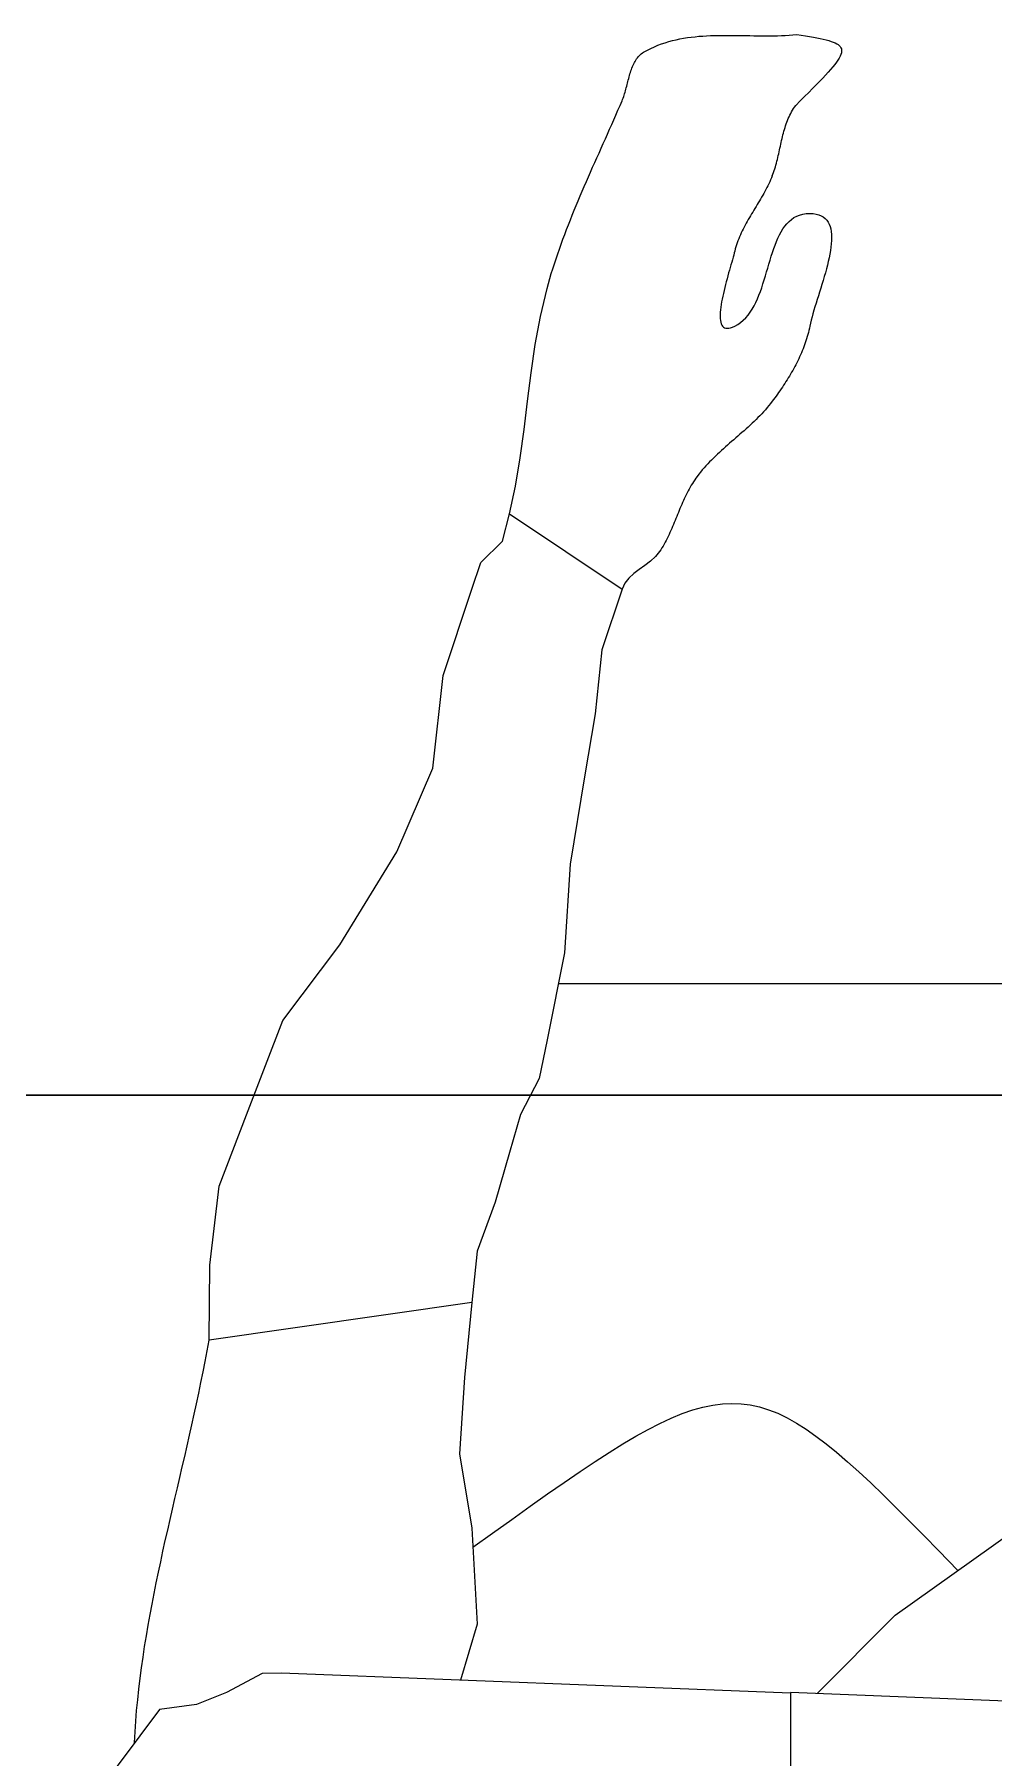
# Model space of a CAD drawing. Header units: millimetres. Extents: x -155 to 94595, y -3153 to 63413.
# Drawn here: x 88777.6 to 89044.5, y 35932.7 to 36412.2 of the extents above; entities that cross this region are included whole.
import ezdxf

# ---------------------------------------------------------------- set-up
doc = ezdxf.new("R2010")
doc.units = ezdxf.units.MM
doc.layers.add('int', color=185, linetype='Continuous')

msp = doc.modelspace()

# ---------------------------------------------------------------- linework, layer by layer
at = {"layer": 'int'}
for p, q in [((88948.175, 36407.81), (88949.14, 36408.295)), ((88949.14, 36408.295), (88950.116, 36408.742)), ((88950.116, 36408.742), (88951.101, 36409.151)), ((88951.101, 36409.151), (88952.097, 36409.525)), ((88952.097, 36409.525), (88953.101, 36409.864)), ((88953.101, 36409.864), (88954.115, 36410.171)), ((88954.115, 36410.171), (88955.136, 36410.447)), ((88955.136, 36410.447), (88956.166, 36410.693)), ((88956.166, 36410.693), (88957.203, 36410.911)), ((88957.203, 36410.911), (88958.248, 36411.103)), ((88958.248, 36411.103), (88959.299, 36411.27)), ((88959.299, 36411.27), (88960.356, 36411.414)), ((88960.356, 36411.414), (88961.419, 36411.535)), ((88961.419, 36411.535), (88962.488, 36411.637)), ((88962.488, 36411.637), (88963.562, 36411.72)), ((88963.562, 36411.72), (88964.64, 36411.786)), ((88964.64, 36411.786), (88965.723, 36411.836)), ((88965.723, 36411.836), (88966.809, 36411.873)), ((88966.809, 36411.873), (88967.898, 36411.897)), ((88967.898, 36411.897), (88968.991, 36411.91)), ((88968.991, 36411.91), (88970.086, 36411.913)), ((88970.086, 36411.913), (88971.183, 36411.909)), ((88971.183, 36411.909), (88972.282, 36411.899)), ((88972.282, 36411.899), (88973.382, 36411.884)), ((88973.382, 36411.884), (88974.483, 36411.866)), ((88974.483, 36411.866), (88975.584, 36411.846)), ((88975.584, 36411.846), (88976.686, 36411.827)), ((88976.686, 36411.827), (88977.787, 36411.809)), ((88977.787, 36411.809), (88978.887, 36411.794)), ((88978.887, 36411.794), (88979.986, 36411.784)), ((88979.986, 36411.784), (88981.083, 36411.78)), ((88981.083, 36411.78), (88982.178, 36411.783)), ((88982.178, 36411.783), (88983.27, 36411.796)), ((88983.27, 36411.796), (88984.36, 36411.82)), ((88984.36, 36411.82), (88985.446, 36411.857)), ((88985.446, 36411.857), (88986.529, 36411.907)), ((88986.529, 36411.907), (88987.607, 36411.973)), ((88987.607, 36411.973), (88988.681, 36412.056)), ((88988.681, 36412.056), (88989.749, 36412.158)), ((88989.749, 36412.158), (88991, 36411.949)), ((88991, 36411.949), (88992.185, 36411.749)), ((88992.185, 36411.749), (88993.304, 36411.556)), ((88993.304, 36411.556), (88994.357, 36411.369)), ((88994.357, 36411.369), (88995.344, 36411.184)), ((88995.344, 36411.184), (88996.265, 36411)), ((88996.265, 36411), (88997.12, 36410.815)), ((88997.12, 36410.815), (88997.909, 36410.627)), ((88997.909, 36410.627), (88998.632, 36410.434)), ((88998.632, 36410.434), (88999.289, 36410.234)), ((88999.289, 36410.234), (88999.879, 36410.025)), ((88999.879, 36410.025), (89000.404, 36409.805)), ((89000.404, 36409.805), (89000.862, 36409.572)), ((89000.862, 36409.572), (89001.255, 36409.324)), ((89001.255, 36409.324), (89001.58, 36409.059)), ((89001.58, 36409.059), (89001.84, 36408.775)), ((89001.84, 36408.775), (89002.034, 36408.47)), ((89002.034, 36408.47), (89002.161, 36408.142)), ((89002.161, 36408.142), (89002.221, 36407.789)), ((88944.023, 36403.202), (88944.186, 36403.584)), ((88944.186, 36403.584), (88944.359, 36403.957)), ((88944.359, 36403.957), (88944.541, 36404.321)), ((88944.541, 36404.321), (88944.735, 36404.674)), ((88944.735, 36404.674), (88944.94, 36405.015)), ((88944.94, 36405.015), (88945.158, 36405.345)), ((88945.158, 36405.345), (88945.388, 36405.662)), ((88945.388, 36405.662), (88945.633, 36405.965)), ((88945.633, 36405.965), (88945.892, 36406.254)), ((88945.892, 36406.254), (88946.166, 36406.528)), ((88946.166, 36406.528), (88946.456, 36406.786)), ((88946.456, 36406.786), (88946.763, 36407.027)), ((88946.763, 36407.027), (88947.088, 36407.251)), ((88947.088, 36407.251), (88947.431, 36407.456)), ((88947.431, 36407.456), (88947.793, 36407.643)), ((88947.793, 36407.643), (88948.175, 36407.81)), ((89000.314, 36403.824), (88999.776, 36403.155)), ((89000.786, 36404.449), (89000.314, 36403.824)), ((89001.19, 36405.033), (89000.786, 36404.449)), ((89001.528, 36405.578), (89001.19, 36405.033)), ((89001.8, 36406.086), (89001.528, 36405.578)), ((89002.005, 36406.559), (89001.8, 36406.086)), ((89002.144, 36407), (89002.005, 36406.559)), ((89002.216, 36407.409), (89002.144, 36407)), ((89002.221, 36407.789), (89002.216, 36407.409)), ((88942.518, 36398.195), (88942.628, 36398.625)), ((88942.628, 36398.625), (88942.738, 36399.055)), ((88942.738, 36399.055), (88942.849, 36399.485)), ((88942.849, 36399.485), (88942.962, 36399.913)), ((88942.962, 36399.913), (88943.078, 36400.339)), ((88943.078, 36400.339), (88943.197, 36400.763)), ((88943.197, 36400.763), (88943.32, 36401.183)), ((88943.32, 36401.183), (88943.448, 36401.598)), ((88943.448, 36401.598), (88943.581, 36402.009)), ((88943.581, 36402.009), (88943.721, 36402.413)), ((88943.721, 36402.413), (88943.868, 36402.811)), ((88943.868, 36402.811), (88944.023, 36403.202)), ((88996.087, 36399.1), (88995.148, 36398.131)), ((88996.958, 36400.013), (88996.087, 36399.1)), ((88997.763, 36400.873), (88996.958, 36400.013)), ((88998.501, 36401.682), (88997.763, 36400.873)), ((88999.172, 36402.442), (88998.501, 36401.682)), ((88999.776, 36403.155), (88999.172, 36402.442)), ((88940.55, 36392.376), (88941.121, 36393.702)), ((88941.121, 36393.702), (88941.276, 36394.078)), ((88941.276, 36394.078), (88941.423, 36394.464)), ((88941.423, 36394.464), (88941.564, 36394.857)), ((88941.564, 36394.857), (88941.697, 36395.257)), ((88941.697, 36395.257), (88941.826, 36395.664)), ((88941.826, 36395.664), (88941.949, 36396.076)), ((88941.949, 36396.076), (88942.068, 36396.493)), ((88942.068, 36396.493), (88942.184, 36396.914)), ((88942.184, 36396.914), (88942.297, 36397.339)), ((88942.297, 36397.339), (88942.408, 36397.766)), ((88942.408, 36397.766), (88942.518, 36398.195)), ((88990.726, 36393.669), (88989.454, 36392.396)), ((88991.932, 36394.877), (88990.726, 36393.669)), ((88993.071, 36396.022), (88991.932, 36394.877)), ((88994.143, 36397.106), (88993.071, 36396.022)), ((88995.148, 36398.131), (88994.143, 36397.106)), ((88938.815, 36388.406), (88939.397, 36389.728)), ((88939.397, 36389.728), (88939.975, 36391.052)), ((88939.975, 36391.052), (88940.55, 36392.376)), ((88987.378, 36388.742), (88987.59, 36389.222)), ((88987.59, 36389.222), (88987.814, 36389.696)), ((88987.814, 36389.696), (88988.051, 36390.163)), ((88988.051, 36390.163), (88988.301, 36390.624)), ((88988.301, 36390.624), (88988.566, 36391.078)), ((88988.566, 36391.078), (88988.846, 36391.525)), ((88988.846, 36391.525), (88989.141, 36391.964)), ((88989.141, 36391.964), (88989.454, 36392.396)), ((88936.466, 36383.122), (88937.056, 36384.442)), ((88937.056, 36384.442), (88937.644, 36385.763)), ((88937.644, 36385.763), (88938.231, 36387.084)), ((88938.231, 36387.084), (88938.815, 36388.406)), ((88985.771, 36383.697), (88985.901, 36384.217)), ((88985.901, 36384.217), (88986.036, 36384.734)), ((88986.036, 36384.734), (88986.176, 36385.248)), ((88986.176, 36385.248), (88986.323, 36385.76)), ((88986.323, 36385.76), (88986.477, 36386.268)), ((88986.477, 36386.268), (88986.639, 36386.772)), ((88986.639, 36386.772), (88986.809, 36387.271)), ((88986.809, 36387.271), (88986.988, 36387.767)), ((88986.988, 36387.767), (88987.178, 36388.257)), ((88987.178, 36388.257), (88987.378, 36388.742)), ((88934.694, 36379.16), (88935.285, 36380.481)), ((88935.285, 36380.481), (88935.875, 36381.801)), ((88935.875, 36381.801), (88936.466, 36383.122)), ((88984.709, 36378.962), (88984.826, 36379.489)), ((88984.826, 36379.489), (88984.942, 36380.016)), ((88984.942, 36380.016), (88985.057, 36380.544)), ((88985.057, 36380.544), (88985.172, 36381.072)), ((88985.172, 36381.072), (88985.288, 36381.599)), ((88985.288, 36381.599), (88985.405, 36382.126)), ((88985.405, 36382.126), (88985.524, 36382.651)), ((88985.524, 36382.651), (88985.646, 36383.175)), ((88985.646, 36383.175), (88985.771, 36383.697)), ((88932.344, 36373.873), (88932.929, 36375.196)), ((88932.929, 36375.196), (88933.516, 36376.518)), ((88933.516, 36376.518), (88934.104, 36377.839)), ((88934.104, 36377.839), (88934.694, 36379.16)), ((88983.467, 36374.298), (88983.63, 36374.805)), ((88983.63, 36374.805), (88983.785, 36375.315)), ((88983.785, 36375.315), (88983.933, 36375.829)), ((88983.933, 36375.829), (88984.075, 36376.346)), ((88984.075, 36376.346), (88984.21, 36376.865)), ((88984.21, 36376.865), (88984.341, 36377.387)), ((88984.341, 36377.387), (88984.467, 36377.91)), ((88984.467, 36377.91), (88984.589, 36378.435)), ((88984.589, 36378.435), (88984.709, 36378.962)), ((88930.036, 36368.569), (88930.608, 36369.897)), ((88930.608, 36369.897), (88931.183, 36371.223)), ((88931.183, 36371.223), (88931.762, 36372.549)), ((88931.762, 36372.549), (88932.344, 36373.873)), ((88981.686, 36370.07), (88981.414, 36369.534)), ((88981.951, 36370.609), (88981.686, 36370.07)), ((88982.208, 36371.151), (88981.951, 36370.609)), ((88982.456, 36371.697), (88982.208, 36371.151)), ((88982.694, 36372.247), (88982.456, 36371.697)), ((88982.922, 36372.801), (88982.694, 36372.247)), ((88982.922, 36372.801), (88983.114, 36373.296)), ((88983.114, 36373.296), (88983.295, 36373.795)), ((88983.295, 36373.795), (88983.467, 36374.298)), ((88928.352, 36364.574), (88928.908, 36365.908)), ((88928.908, 36365.908), (88929.47, 36367.239)), ((88929.47, 36367.239), (88930.036, 36368.569)), ((88979.038, 36365.333), (88978.727, 36364.814)), ((88979.348, 36365.853), (88979.038, 36365.333)), ((88979.655, 36366.373), (88979.348, 36365.853)), ((88979.96, 36366.895), (88979.655, 36366.373)), ((88980.26, 36367.419), (88979.96, 36366.895)), ((88980.557, 36367.944), (88980.26, 36367.419)), ((88980.848, 36368.472), (88980.557, 36367.944)), ((88981.134, 36369.002), (88980.848, 36368.472)), ((88981.414, 36369.534), (88981.134, 36369.002)), ((88926.193, 36359.218), (88926.722, 36360.561)), ((88926.722, 36360.561), (88927.258, 36361.901)), ((88927.258, 36361.901), (88927.802, 36363.239)), ((88927.802, 36363.239), (88928.352, 36364.574)), ((88975.959, 36360.137), (88975.667, 36359.611)), ((88976.255, 36360.661), (88975.959, 36360.137)), ((88976.556, 36361.183), (88976.255, 36360.661)), ((88976.861, 36361.703), (88976.556, 36361.183)), ((88977.168, 36362.223), (88976.861, 36361.703)), ((88977.478, 36362.742), (88977.168, 36362.223)), ((88977.789, 36363.26), (88977.478, 36362.742)), ((88978.102, 36363.778), (88977.789, 36363.26)), ((88978.414, 36364.296), (88978.102, 36363.778)), ((88978.727, 36364.814), (88978.414, 36364.296)), ((88986.972, 36359.511), (88987.587, 36360.139)), ((88987.587, 36360.139), (88988.248, 36360.698)), ((88988.248, 36360.698), (88988.958, 36361.184)), ((88988.958, 36361.184), (88989.721, 36361.592)), ((88989.721, 36361.592), (88990.541, 36361.917)), ((88990.541, 36361.917), (88991.421, 36362.155)), ((88991.421, 36362.155), (88992.363, 36362.301)), ((88992.363, 36362.301), (88993.372, 36362.351)), ((88993.372, 36362.351), (88994.292, 36362.31)), ((88994.292, 36362.31), (88995.124, 36362.189)), ((88995.124, 36362.189), (88995.872, 36361.992)), ((88995.872, 36361.992), (88996.538, 36361.721)), ((88996.538, 36361.721), (88997.127, 36361.379)), ((88997.127, 36361.379), (88997.64, 36360.971)), ((88997.64, 36360.971), (88998.081, 36360.499)), ((88998.081, 36360.499), (88998.455, 36359.966)), ((88924.656, 36355.172), (88925.159, 36356.523)), ((88925.159, 36356.523), (88925.672, 36357.872)), ((88925.672, 36357.872), (88926.193, 36359.218)), ((88973.591, 36355.305), (88973.373, 36354.75)), ((88973.819, 36355.856), (88973.591, 36355.305)), ((88974.058, 36356.402), (88973.819, 36355.856)), ((88974.306, 36356.945), (88974.058, 36356.402)), ((88974.563, 36357.484), (88974.306, 36356.945)), ((88974.828, 36358.02), (88974.563, 36357.484)), ((88975.101, 36358.553), (88974.828, 36358.02)), ((88975.381, 36359.083), (88975.101, 36358.553)), ((88975.667, 36359.611), (88975.381, 36359.083)), ((88984.069, 36354.555), (88984.477, 36355.499)), ((88984.477, 36355.499), (88984.91, 36356.403)), ((88984.91, 36356.403), (88985.373, 36357.26)), ((88985.373, 36357.26), (88985.869, 36358.067)), ((88985.869, 36358.067), (88986.401, 36358.819)), ((88986.401, 36358.819), (88986.972, 36359.511)), ((88998.455, 36359.966), (88998.762, 36359.376)), ((88998.762, 36359.376), (88999.008, 36358.732)), ((88999.008, 36358.732), (88999.194, 36358.037)), ((88999.194, 36358.037), (88999.325, 36357.295)), ((88999.325, 36357.295), (88999.403, 36356.508)), ((88999.403, 36356.508), (88999.431, 36355.679)), ((88999.431, 36355.679), (88999.414, 36354.813)), ((88922.741, 36349.731), (88923.204, 36351.097)), ((88923.204, 36351.097), (88923.678, 36352.459)), ((88923.678, 36352.459), (88924.162, 36353.817)), ((88924.162, 36353.817), (88924.656, 36355.172)), ((88972.175, 36350.77), (88972.003, 36350.146)), ((88972.332, 36351.356), (88972.175, 36350.77)), ((88972.472, 36351.901), (88972.332, 36351.356)), ((88972.625, 36352.481), (88972.472, 36351.901)), ((88972.792, 36353.056), (88972.625, 36352.481)), ((88972.973, 36353.626), (88972.792, 36353.056)), ((88973.167, 36354.19), (88972.973, 36353.626)), ((88973.373, 36354.75), (88973.167, 36354.19)), ((88982.632, 36350.457), (88982.969, 36351.52)), ((88982.969, 36351.52), (88983.318, 36352.561)), ((88983.318, 36352.561), (88983.684, 36353.574)), ((88983.684, 36353.574), (88984.069, 36354.555)), ((88998.943, 36351.032), (88998.742, 36350.024)), ((88999.114, 36352.018), (88998.943, 36351.032)), ((88999.252, 36352.979), (88999.114, 36352.018)), ((88999.353, 36353.912), (88999.252, 36352.979)), ((88999.414, 36354.813), (88999.353, 36353.912)), ((88921.423, 36345.61), (88921.85, 36346.988)), ((88921.85, 36346.988), (88922.29, 36348.362)), ((88922.29, 36348.362), (88922.741, 36349.731)), ((88970.767, 36345.788), (88970.545, 36344.992)), ((88970.988, 36346.57), (88970.767, 36345.788)), ((88971.205, 36347.334), (88970.988, 36346.57)), ((88971.417, 36348.078), (88971.205, 36347.334)), ((88971.622, 36348.796), (88971.417, 36348.078)), ((88971.818, 36349.487), (88971.622, 36348.796)), ((88972.003, 36350.146), (88971.818, 36349.487)), ((88981.016, 36344.959), (88981.341, 36346.067)), ((88981.341, 36346.067), (88981.661, 36347.176)), ((88981.661, 36347.176), (88981.981, 36348.28)), ((88981.981, 36348.28), (88982.303, 36349.375)), ((88982.303, 36349.375), (88982.632, 36350.457)), ((88997.696, 36345.838), (88997.39, 36344.769)), ((88997.987, 36346.901), (88997.696, 36345.838)), ((88998.26, 36347.956), (88997.987, 36346.901)), ((88998.513, 36348.998), (88998.26, 36347.956)), ((88998.742, 36350.024), (88998.513, 36348.998)), ((88918.38, 36333.726), (88920.22, 36341.451)), ((88920.22, 36341.451), (88920.607, 36342.842)), ((88920.607, 36342.842), (88921.008, 36344.228)), ((88921.008, 36344.228), (88921.423, 36345.61)), ((88969.487, 36340.914), (88969.299, 36340.103)), ((88969.685, 36341.731), (88969.487, 36340.914)), ((88969.892, 36342.551), (88969.685, 36341.731)), ((88970.106, 36343.37), (88969.892, 36342.551)), ((88970.324, 36344.184), (88970.106, 36343.37)), ((88970.545, 36344.992), (88970.324, 36344.184)), ((88979.604, 36340.619), (88979.981, 36341.681)), ((88979.981, 36341.681), (88980.339, 36342.761)), ((88980.339, 36342.761), (88980.683, 36343.855)), ((88980.683, 36343.855), (88981.016, 36344.959)), ((88996.418, 36341.559), (88996.086, 36340.499)), ((88996.748, 36342.626), (88996.418, 36341.559)), ((88997.073, 36343.697), (88996.748, 36342.626)), ((88997.39, 36344.769), (88997.073, 36343.697)), ((88968.591, 36336.261), (88968.508, 36335.559)), ((88968.695, 36336.99), (88968.591, 36336.261)), ((88968.82, 36337.742), (88968.695, 36336.99)), ((88968.964, 36338.514), (88968.82, 36337.742)), ((88969.125, 36339.302), (88968.964, 36338.514)), ((88969.299, 36340.103), (88969.125, 36339.302)), ((88977.338, 36335.75), (88977.854, 36336.649)), ((88977.854, 36336.649), (88978.335, 36337.591)), ((88978.335, 36337.591), (88978.785, 36338.569)), ((88978.785, 36338.569), (88979.207, 36339.58)), ((88979.207, 36339.58), (88979.604, 36340.619)), ((88994.805, 36336.395), (88994.513, 36335.419)), ((88995.112, 36337.395), (88994.805, 36336.395)), ((88995.43, 36338.414), (88995.112, 36337.395)), ((88995.756, 36339.45), (88995.43, 36338.414)), ((88996.086, 36340.499), (88995.756, 36339.45)), ((88916.956, 36325.914), (88918.38, 36333.726)), ((88968.42, 36334.248), (88968.417, 36333.646)), ((88968.417, 36333.646), (88968.445, 36333.084)), ((88968.451, 36334.887), (88968.42, 36334.248)), ((88968.445, 36333.084), (88968.505, 36332.567)), ((88968.508, 36335.559), (88968.451, 36334.887)), ((88968.505, 36332.567), (88968.599, 36332.096)), ((88968.599, 36332.096), (88968.73, 36331.675)), ((88968.73, 36331.675), (88968.899, 36331.309)), ((88968.899, 36331.309), (88969.108, 36331)), ((88972.472, 36331), (88973.325, 36331.48)), ((88973.325, 36331.48), (88974.12, 36332.034)), ((88974.12, 36332.034), (88974.86, 36332.657)), ((88974.86, 36332.657), (88975.548, 36333.345)), ((88975.548, 36333.345), (88976.189, 36334.093)), ((88976.189, 36334.093), (88976.784, 36334.896)), ((88976.784, 36334.896), (88977.338, 36335.75)), ((88993.547, 36331.812), (88993.372, 36331)), ((88993.751, 36332.663), (88993.547, 36331.812)), ((88993.982, 36333.55), (88993.751, 36332.663)), ((88994.237, 36334.47), (88993.982, 36333.55)), ((88994.513, 36335.419), (88994.237, 36334.47)), ((88969.108, 36331), (88969.36, 36330.751)), ((88969.36, 36330.751), (88969.656, 36330.567)), ((88969.656, 36330.567), (88969.998, 36330.45)), ((88969.998, 36330.45), (88970.389, 36330.405)), ((88970.389, 36330.405), (88970.829, 36330.434)), ((88970.829, 36330.434), (88971.322, 36330.54)), ((88971.322, 36330.54), (88971.869, 36330.728)), ((88971.869, 36330.728), (88972.472, 36331)), ((88992.298, 36326.932), (88992.106, 36326.362)), ((88992.48, 36327.505), (88992.298, 36326.932)), ((88992.653, 36328.08), (88992.48, 36327.505)), ((88992.817, 36328.659), (88992.653, 36328.08)), ((88992.971, 36329.24), (88992.817, 36328.659)), ((88993.115, 36329.824), (88992.971, 36329.24)), ((88993.249, 36330.411), (88993.115, 36329.824)), ((88993.372, 36331), (88993.249, 36330.411)), ((88915.817, 36318.043), (88916.956, 36325.914)), ((88990.277, 36321.905), (88990.014, 36321.361)), ((88990.532, 36322.452), (88990.277, 36321.905)), ((88990.781, 36323.002), (88990.532, 36322.452)), ((88991.021, 36323.555), (88990.781, 36323.002)), ((88991.255, 36324.111), (88991.021, 36323.555)), ((88991.48, 36324.67), (88991.255, 36324.111)), ((88991.697, 36325.231), (88991.48, 36324.67)), ((88991.906, 36325.795), (88991.697, 36325.231)), ((88992.106, 36326.362), (88991.906, 36325.795)), ((88914.831, 36310.14), (88915.817, 36318.043)), ((88987.688, 36317.107), (88987.373, 36316.588)), ((88987.999, 36317.629), (88987.688, 36317.107)), ((88988.304, 36318.153), (88987.999, 36317.629)), ((88988.604, 36318.681), (88988.304, 36318.153)), ((88988.898, 36319.211), (88988.604, 36318.681)), ((88989.186, 36319.744), (88988.898, 36319.211)), ((88989.469, 36320.28), (88989.186, 36319.744)), ((88989.745, 36320.819), (88989.469, 36320.28)), ((88990.014, 36321.361), (88989.745, 36320.819)), ((88984.697, 36312.538), (88984.347, 36312.045)), ((88985.044, 36313.035), (88984.697, 36312.538)), ((88985.388, 36313.534), (88985.044, 36313.035)), ((88985.729, 36314.036), (88985.388, 36313.534)), ((88986.066, 36314.54), (88985.729, 36314.036)), ((88986.399, 36315.048), (88986.066, 36314.54)), ((88986.728, 36315.558), (88986.399, 36315.048)), ((88987.052, 36316.072), (88986.728, 36315.558)), ((88987.373, 36316.588), (88987.052, 36316.072)), ((88913.865, 36302.232), (88914.831, 36310.14)), ((88981.008, 36307.752), (88980.503, 36307.189)), ((88981.503, 36308.325), (88981.008, 36307.752)), ((88981.987, 36308.906), (88981.503, 36308.325)), ((88982.46, 36309.498), (88981.987, 36308.906)), ((88982.922, 36310.1), (88982.46, 36309.498)), ((88983.282, 36310.582), (88982.922, 36310.1)), ((88983.639, 36311.067), (88983.282, 36310.582)), ((88983.994, 36311.554), (88983.639, 36311.067)), ((88984.347, 36312.045), (88983.994, 36311.554)), ((88976.188, 36302.926), (88975.623, 36302.416)), ((88976.748, 36303.44), (88976.188, 36302.926)), ((88977.304, 36303.959), (88976.748, 36303.44)), ((88977.854, 36304.482), (88977.304, 36303.959)), ((88978.399, 36305.01), (88977.854, 36304.482)), ((88978.936, 36305.544), (88978.399, 36305.01)), ((88979.467, 36306.085), (88978.936, 36305.544)), ((88979.989, 36306.633), (88979.467, 36306.085)), ((88980.503, 36307.189), (88979.989, 36306.633)), ((88912.787, 36294.346), (88913.865, 36302.232)), ((88970.46, 36297.895), (88969.889, 36297.39)), ((88971.033, 36298.397), (88970.46, 36297.895)), ((88971.608, 36298.899), (88971.033, 36298.397)), ((88972.184, 36299.399), (88971.608, 36298.899)), ((88972.76, 36299.899), (88972.184, 36299.399)), ((88973.336, 36300.4), (88972.76, 36299.899)), ((88973.91, 36300.901), (88973.336, 36300.4)), ((88974.484, 36301.404), (88973.91, 36300.901)), ((88975.055, 36301.909), (88974.484, 36301.404)), ((88975.623, 36302.416), (88975.055, 36301.909)), ((88911.466, 36286.509), (88912.787, 36294.346)), ((88965.477, 36293.213), (88964.954, 36292.666)), ((88966.007, 36293.754), (88965.477, 36293.213)), ((88966.545, 36294.288), (88966.007, 36293.754)), ((88967.089, 36294.817), (88966.545, 36294.288)), ((88967.64, 36295.34), (88967.089, 36294.817)), ((88968.195, 36295.858), (88967.64, 36295.34)), ((88968.756, 36296.372), (88968.195, 36295.858)), ((88969.321, 36296.883), (88968.756, 36296.372)), ((88969.889, 36297.39), (88969.321, 36296.883)), ((88961.325, 36288.223), (88960.995, 36287.725)), ((88961.667, 36288.715), (88961.325, 36288.223)), ((88962.021, 36289.199), (88961.667, 36288.715)), ((88962.483, 36289.801), (88962.021, 36289.199)), ((88962.956, 36290.392), (88962.483, 36289.801)), ((88963.441, 36290.974), (88962.956, 36290.392)), ((88963.936, 36291.546), (88963.441, 36290.974)), ((88964.44, 36292.11), (88963.936, 36291.546)), ((88964.954, 36292.666), (88964.44, 36292.11)), ((88909.77, 36278.749), (88911.466, 36286.509)), ((88958.694, 36283.536), (88958.44, 36282.992)), ((88958.954, 36284.076), (88958.694, 36283.536)), ((88959.221, 36284.612), (88958.954, 36284.076)), ((88959.495, 36285.143), (88959.221, 36284.612)), ((88959.777, 36285.67), (88959.495, 36285.143)), ((88960.067, 36286.192), (88959.777, 36285.67)), ((88960.366, 36286.709), (88960.067, 36286.192)), ((88960.675, 36287.22), (88960.366, 36286.709)), ((88960.995, 36287.725), (88960.675, 36287.22)), ((88907.873, 36271.162), (88909.77, 36278.749)), ((88909.77, 36278.749), (88941.121, 36257.848)), ((88956.776, 36279.119), (88956.547, 36278.56)), ((88957.005, 36279.677), (88956.776, 36279.119)), ((88957.237, 36280.234), (88957.005, 36279.677)), ((88957.47, 36280.79), (88957.237, 36280.234)), ((88957.707, 36281.344), (88957.47, 36280.79)), ((88957.947, 36281.896), (88957.707, 36281.344)), ((88958.191, 36282.445), (88957.947, 36281.896)), ((88958.44, 36282.992), (88958.191, 36282.445)), ((88954.68, 36274.108), (88954.433, 36273.56)), ((88954.923, 36274.659), (88954.68, 36274.108)), ((88955.162, 36275.213), (88954.923, 36274.659)), ((88955.397, 36275.768), (88955.162, 36275.213)), ((88955.63, 36276.325), (88955.397, 36275.768)), ((88955.861, 36276.883), (88955.63, 36276.325)), ((88956.09, 36277.441), (88955.861, 36276.883)), ((88956.319, 36278), (88956.09, 36277.441)), ((88956.547, 36278.56), (88956.319, 36278)), ((88901.787, 36265.25), (88907.873, 36271.162)), ((88952.215, 36269.31), (88951.898, 36268.801)), ((88952.521, 36269.824), (88952.215, 36269.31)), ((88952.818, 36270.344), (88952.521, 36269.824)), ((88953.106, 36270.869), (88952.818, 36270.344)), ((88953.385, 36271.399), (88953.106, 36270.869)), ((88953.657, 36271.934), (88953.385, 36271.399)), ((88953.922, 36272.472), (88953.657, 36271.934)), ((88954.18, 36273.014), (88953.922, 36272.472)), ((88954.433, 36273.56), (88954.18, 36273.014)), ((88899.32, 36257.848), (88901.787, 36265.25)), ((88947.478, 36264.439), (88945.913, 36263.315)), ((88949.005, 36265.6), (88947.478, 36264.439)), ((88950.4, 36266.864), (88949.005, 36265.6)), ((88951.571, 36268.298), (88950.4, 36266.864)), ((88951.898, 36268.801), (88951.571, 36268.298)), ((88941.913, 36259.494), (88941.121, 36257.848)), ((88943.037, 36260.91), (88941.913, 36259.494)), ((88944.401, 36262.161), (88943.037, 36260.91)), ((88945.913, 36263.315), (88944.401, 36262.161)), ((88891.299, 36233.786), (88899.32, 36257.848)), ((88941.121, 36257.848), (88935.497, 36240.976)), ((88935.497, 36240.976), (88933.591, 36223.119)), ((88888.422, 36208.036), (88891.299, 36233.786)), ((88933.591, 36223.119), (88930.671, 36205.597)), ((88878.419, 36184.696), (88888.422, 36208.036)), ((88930.671, 36205.597), (88926.621, 36181.299)), ((88862.555, 36158.854), (88878.419, 36184.696)), ((88926.621, 36181.299), (88925.052, 36156.604)), ((88846.719, 36137.807), (88862.555, 36158.854)), ((88925.052, 36156.604), (88920.22, 36132.445)), ((89051.504, 36147.99), (88923.329, 36147.99)), ((88836.618, 36111.544), (88846.719, 36137.807)), ((88920.22, 36132.445), (88918.057, 36121.629)), ((88918.057, 36121.629), (88912.797, 36111.687)), ((91284.86, 36116.99), (88384.86, 36116.99)), ((88384.86, 36116.99), (91284.86, 36116.99)), ((88828.986, 36091.7), (88836.618, 36111.544)), ((88912.797, 36111.687), (88909.77, 36101.094)), ((88909.77, 36101.094), (88905.824, 36087.282)), ((88826.388, 36069.709), (88828.986, 36091.7)), ((88905.824, 36087.282), (88900.751, 36073.609)), ((88900.751, 36073.609), (88899.32, 36059.292)), ((88826.168, 36048.842), (88826.388, 36069.709)), ((88899.32, 36059.292), (88826.168, 36048.842)), ((88899.32, 36059.292), (88897.238, 36038.478)), ((88825.635, 36045.893), (88826.168, 36048.842)), ((88825.081, 36042.947), (88825.635, 36045.893)), ((88823.911, 36037.062), (88824.505, 36040.004)), ((88824.505, 36040.004), (88825.081, 36042.947)), ((88822.675, 36031.186), (88823.301, 36034.123)), ((88823.301, 36034.123), (88823.911, 36037.062)), ((88897.238, 36038.478), (88895.876, 36017.254)), ((88822.035, 36028.25), (88822.675, 36031.186)), ((88957.857, 36028.41), (88960.781, 36029.429)), ((88960.781, 36029.429), (88963.61, 36030.225)), ((88963.61, 36030.225), (88966.357, 36030.797)), ((88966.357, 36030.797), (88969.037, 36031.146)), ((88969.037, 36031.146), (88971.662, 36031.269)), ((88971.662, 36031.269), (88974.246, 36031.168)), ((88974.246, 36031.168), (88976.803, 36030.841)), ((88976.803, 36030.841), (88979.346, 36030.287)), ((88979.346, 36030.287), (88981.889, 36029.507)), ((88981.889, 36029.507), (88984.446, 36028.5)), ((88820.724, 36022.383), (88821.385, 36025.316)), ((88821.385, 36025.316), (88822.035, 36028.25)), ((88948.378, 36024.02), (88951.669, 36025.705)), ((88951.669, 36025.705), (88954.824, 36027.168)), ((88954.824, 36027.168), (88957.857, 36028.41)), ((88984.446, 36028.5), (88987.03, 36027.264)), ((88987.03, 36027.264), (88989.655, 36025.801)), ((88989.655, 36025.801), (88992.334, 36024.108)), ((88820.056, 36019.451), (88820.724, 36022.383)), ((88937.554, 36017.642), (88941.334, 36019.988)), ((88941.334, 36019.988), (88944.938, 36022.114)), ((88944.938, 36022.114), (88948.378, 36024.02)), ((88992.334, 36024.108), (88995.081, 36022.186)), ((88995.081, 36022.186), (88997.909, 36020.034)), ((88997.909, 36020.034), (89000.833, 36017.652)), ((88818.702, 36013.59), (88819.381, 36016.52)), ((88819.381, 36016.52), (88820.056, 36019.451)), ((88895.876, 36017.254), (88899.32, 35996.591)), ((88929.409, 36012.293), (88933.583, 36015.077)), ((88933.583, 36015.077), (88937.554, 36017.642)), ((89000.833, 36017.652), (89003.865, 36015.038)), ((89003.865, 36015.038), (89007.019, 36012.193)), ((88817.338, 36007.729), (88818.02, 36010.659)), ((88818.02, 36010.659), (88818.702, 36013.59)), ((88925.017, 36009.291), (88929.409, 36012.293)), ((89007.019, 36012.193), (89010.31, 36009.116)), ((88816.657, 36004.799), (88817.338, 36007.729)), ((88915.526, 36002.634), (88920.394, 36006.071)), ((88920.394, 36006.071), (88925.017, 36009.291)), ((89010.31, 36009.116), (89013.749, 36005.806)), ((89013.749, 36005.806), (89017.352, 36002.264)), ((88815.304, 35998.938), (88815.978, 36001.869)), ((88815.978, 36001.869), (88816.657, 36004.799)), ((88910.4, 35998.98), (88915.526, 36002.634)), ((89017.352, 36002.264), (89021.132, 35998.487)), ((88813.977, 35993.073), (88814.636, 35996.006)), ((88814.636, 35996.006), (88815.304, 35998.938)), ((88899.32, 35996.591), (88900.735, 35969.848)), ((88905.003, 35995.11), (88910.4, 35998.98)), ((89017.136, 35972.3), (89054.775, 35999.185)), ((89021.132, 35998.487), (89025.101, 35994.476)), ((88813.328, 35990.14), (88813.977, 35993.073)), ((88899.601, 35991.227), (88905.003, 35995.11)), ((89025.101, 35994.476), (89029.275, 35990.23)), ((88812.066, 35984.268), (88812.69, 35987.204)), ((88812.69, 35987.204), (88813.328, 35990.14)), ((89029.275, 35990.23), (89034.613, 35984.783)), ((88810.865, 35978.388), (88811.457, 35981.329)), ((88811.457, 35981.329), (88812.066, 35984.268)), ((88810.293, 35975.446), (88810.865, 35978.388)), ((88809.211, 35969.552), (88809.741, 35972.5)), ((88809.741, 35972.5), (88810.293, 35975.446)), ((88995.384, 35950.547), (89017.136, 35972.3)), ((89017.136, 35972.3), (89017.136, 35972.3)), ((88808.706, 35966.601), (88809.211, 35969.552)), ((88900.735, 35969.848), (88896.163, 35954.227)), ((88900.735, 35969.848), (88900.735, 35969.848)), ((88807.776, 35960.69), (88808.227, 35963.647)), ((88808.227, 35963.647), (88808.706, 35966.601)), ((88806.965, 35954.765), (88807.355, 35957.729)), ((88807.355, 35957.729), (88807.776, 35960.69)), ((88806.608, 35951.796), (88806.965, 35954.765)), ((88840.918, 35956.132), (88831.044, 35950.842)), ((88846.317, 35956.169), (88840.918, 35956.132)), ((88840.918, 35956.132), (88840.918, 35956.132)), ((88988.03, 35950.604), (88846.317, 35956.169)), ((88806.002, 35945.846), (88806.286, 35948.823)), ((88806.286, 35948.823), (88806.608, 35951.796)), ((88831.044, 35950.842), (88822.683, 35947.497)), ((88988.031, 35950.842), (88988.031, 35928.702)), ((89066.524, 35947.702), (88988.031, 35950.842)), ((88805.755, 35942.864), (88806.002, 35945.846)), ((88812.39, 35946.095), (88806.893, 35938.766)), ((88822.683, 35947.497), (88812.39, 35946.095)), ((88806.893, 35938.766), (88799.189, 35928.495)), ((88805.386, 35936.886), (88805.55, 35939.878)), ((88805.55, 35939.878), (88805.755, 35942.864)), ((88805.381, 35936.75), (88805.386, 35936.886))]:
    msp.add_line(p, q, dxfattribs=at)

doc.saveas('drawing.dxf')
